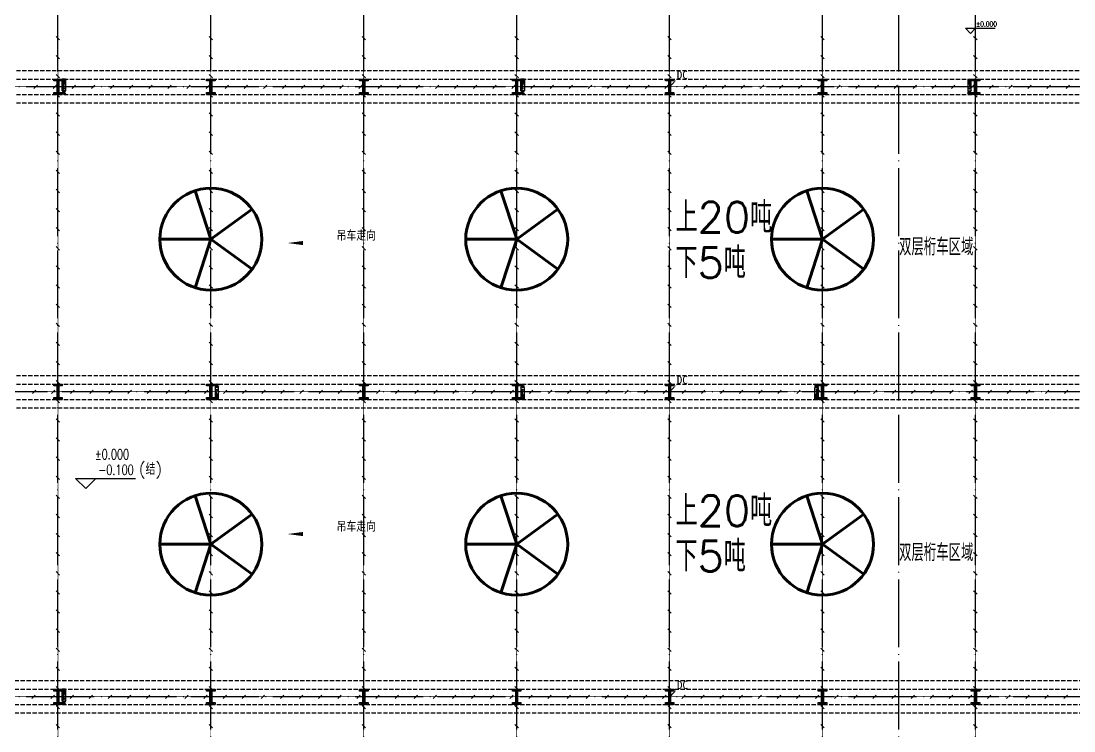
# Model space of a CAD drawing. Extents: x -1396510 to 1250330, y -1892470 to 1623980.
# Drawn here: x -257028 to -195055, y -1630485 to -1588711 of the extents above; entities that cross this region are included whole.
import ezdxf

# ---------------------------------------------------------------- set-up
doc = ezdxf.new("R2010")
doc.units = 0
doc.header["$LTSCALE"] = 1000
doc.header["$MEASUREMENT"] = 0
for name, pattern in [('CENTER2', [1.125, 0.75, -0.125, 0.125, -0.125]), ('DASH', [0.35, 0.25, -0.1]), ('DOTE', [2.42, 2, -0.2, 0.02, -0.2])]:
    doc.linetypes.add(name, pattern=pattern)
for name, color, linetype in [('A-AXIS-DOTE', 14, 'DOTE'), ('A-HATCH-2', 251, 'Continuous'), ('A-LIN-V', 9, 'Continuous'), ('A-WINDOW', 140, 'Continuous'), ('AS-COLN', 6, 'Continuous'), ('LWIRE', 4, 'Continuous'), ('PUB_TEXT', 7, 'Continuous'), ('SB_ZF消火栓', 10, 'Continuous'), ('SB_ZF消火栓M', 10, 'Continuous'), ('SHTLN', 4, 'Continuous'), ('TEL_TEXT', 7, 'Continuous'), ('WIRE-接地', 4, 'Continuous'), ('建-标高', 3, 'Continuous'), ('建-箭头', 3, 'Continuous')]:
    doc.layers.add(name, color=color, linetype=linetype)
doc.layers.add('A-云线2', color=3, linetype='Continuous', plot=False)
doc.layers.add('LG-ZF消防', color=1, linetype='Continuous', lineweight=60)
doc.styles.add('A-STANDARD', font='SIMPLEX', dxfattribs={"bigfont": 'GBCBIG'})
doc.styles.get("Standard").update_dxf_attribs({"font": 'gbenor.shx', "bigfont": 'gbcbig.shx'})
doc.styles.add('宋体', font='')
doc.styles.get('宋体').set_extended_font_data('SimSun')

# ---------------------------------------------------------------- blocks, each defined once
blk = doc.blocks.new('G$C2F382D44')
at = {"color": 0, "style": 'A-STANDARD'}
for s, p in [('上20吨', (-2949, 425)), ('下5吨', (-2952, -2245))]:
    blk.add_text(s, height=1800, dxfattribs=at).set_placement(p)
blk = doc.blocks.new('4324324')
at = {"layer": 'A-HATCH-2', "color": 8, "linetype": 'DASH'}
for p, q in [((-294754, 603720), (-128854, 603720)), ((-294754, 603220), (-128854, 603220)), ((-294754, 602320), (-128854, 602320)), ((-294754, 601820), (-128854, 601820)), ((-294754, 585770), (-128854, 585770)), ((-294754, 585270), (-128854, 585270)), ((-307354, 584370), (-128854, 584370)), ((-307354, 583870), (-128854, 583870)), ((-313054, 567820), (-128854, 567820)), ((-313054, 567320), (-128854, 567320)), ((-313054, 566420), (-128854, 566420)), ((-313054, 565920), (-128854, 565920))]:
    blk.add_line(p, q, dxfattribs=at)
blk = doc.blocks.new('w4324324')
at = {"layer": 'A-HATCH-2', "color": 0, "lineweight": 60}
for q in [(-1694760, 686605), (-1697614, 684532), (-1691907, 684532), (-1696524, 681178), (-1692997, 681178)]:
    blk.add_line((-1694760, 683605), q, dxfattribs=at)
blk.add_circle((-1694760, 683605), 3000, dxfattribs=at)
blk = doc.blocks.new('342343')
at = {"layer": 'A-LIN-V', "color": 8}
for p in [(1048660, 45556), (1066610, 45556), (1048660, 27556), (1066610, 27556), (1048660, 9556), (1066610, 9556)]:
    blk.add_blockref('w4324324', p, dxfattribs=at)
blk = doc.blocks.new('w42343243')
at = {"layer": 'A-HATCH-2', "color": 8}
blk.add_lwpolyline([(-165104, 621070), (-164604, 621070), (-164604, 620958), (-164800, 620958), (-164800, 620282), (-164604, 620282), (-164604, 620170), (-165104, 620170), (-165104, 620282), (-164908, 620282), (-164908, 620958), (-165104, 620958)], close=True, dxfattribs=at)
at = {"layer": 'AS-COLN', "color": 3}
blk.add_lwpolyline([(-165054, 621020), (-164654, 621020), (-164654, 621008), (-164850, 621008), (-164850, 620232), (-164654, 620232), (-164654, 620220), (-165054, 620220), (-165054, 620232), (-164858, 620232), (-164858, 621008), (-165054, 621008)], close=True, dxfattribs=at)
blk = doc.blocks.new('42343')
at = {"layer": 'A-WINDOW'}
for p in [(-90000, -17850), (-81000, -17850), (-72000, -17850), (-63000, -17850), (-54000, -17850), (-45000, -17850), (-36000, -17850), (-90000, -35800), (-81000, -35800), (-72000, -35800), (-63000, -35800), (-54000, -35800), (-45000, -35800), (-36000, -35800), (-90000, -53750), (-81000, -53750), (-72000, -53750), (-63000, -53750), (-54000, -53750), (-45000, -53750), (-36000, -53750)]:
    blk.add_blockref('w42343243', p, dxfattribs=at)
blk = doc.blocks.new('A$C5D961328')
at = {"layer": 'SB_ZF消火栓'}
blk.add_hatch(color=256, dxfattribs=at).paths.add_polyline_path([(0, 40), (700, 40), (700, 240)])
for p, q in [((700, 240), (0, 240)), ((0, 240), (0, 40)), ((700, 240), (0, 40)), ((0, 40), (700, 40)), ((700, 240), (700, 40))]:
    blk.add_line(p, q, dxfattribs=at)
at = {"layer": 'SB_ZF消火栓', "color": 1}
blk.add_circle((140, 140), 32.5, dxfattribs=at)
blk = doc.blocks.new('we42342343234')
at = {"layer": 'LG-ZF消防'}
for centre in [(-254504, 602420), (-227504, 602420), (-201204, 602420), (-245504, 585170), (-227504, 585170), (-210204, 585170), (-254504, 566520)]:
    blk.add_circle(centre, 50, dxfattribs=at)
at = {"layer": 'SB_ZF消火栓M'}
for p, xscale, rotation in [((-254644, 602520), -1, 270), ((-227644, 602520), -1, 270), ((-210064, 585070), -1.000000000000001, 90), ((-254644, 566620), -1, 270)]:
    blk.add_blockref('A$C5D961328', p, dxfattribs=dict(at, xscale=xscale, rotation=rotation))
for p, rotation in [((-201064, 602520), 90), ((-245644, 585070), 270), ((-227644, 585070), 270)]:
    blk.add_blockref('A$C5D961328', p, dxfattribs=dict(at, rotation=rotation))
blk = doc.blocks.new('世赫3#厂房一层0821')
at = {"layer": 'A-AXIS-DOTE', "color": 8, "ltscale": 2}
for p, q in [((58000, -79980), (58000, 5514)), ((67000, -79980), (67000, 5514)), ((76000, -79980), (76000, 5514)), ((85000, -79980), (85000, 5514)), ((94000, -79980), (94000, 5514)), ((103000, -79980), (103000, 5514)), ((107500, -79980), (107500, 5514)), ((112000, -79980), (112000, 5514)), ((190814.2, -17950), (-5155.8, -17950)), ((192904.2, -35900), (-5155.8, -35900)), ((190814.2, -53850), (-5155.8, -53850))]:
    blk.add_line(p, q, dxfattribs=at)
at = {"layer": '建-标高', "color": 8}
for p, q in [((111707.8, -14815), (111407.8, -14515)), ((111407.8, -14515), (113167.8, -14515)), ((111707.8, -14815), (112007.8, -14515)), ((59633.6, -41600), (59033.6, -41000)), ((59033.6, -41000), (62553.6, -41000)), ((59633.6, -41600), (60233.6, -41000))]:
    blk.add_line(p, q, dxfattribs=at)
at = {"layer": '建-箭头', "color": 8}
for points in [[(78412.2, -27150, 0, 0, 0), (71512.2, -27150, 0, 240, 0), (72412.2, -27150, 0, 0, 0)], [(78412.2, -44275, 0, 0, 0), (71512.2, -44275, 0, 240, 0), (72412.2, -44275, 0, 0, 0)]]:
    blk.add_lwpolyline(points, format="xyseb", dxfattribs=at)
at = {"color": 8}
for p in [(97304.2, -26960), (97304.2, -44230)]:
    blk.add_blockref('G$C2F382D44', p, dxfattribs=at)
at = {"layer": 'A-LIN-V', "color": 8, "rotation": 90}
blk.add_blockref('342343', (796160.7, 601225), dxfattribs=at)
at = {"layer": 'A-WINDOW'}
for name in ['42343', '4324324']:
    blk.add_blockref(name, (312854.2, -620720), dxfattribs=at)
at = {"layer": 'SB_ZF消火栓'}
blk.add_blockref('we42342343234', (312854.2, -620720), dxfattribs=at)
at = {"layer": 'PUB_TEXT', "color": 8}
for p in [(107504.8, -27880.8), (107504.8, -45870.8)]:
    blk.add_text('双层桁车区域', height=1012.77, dxfattribs=at).set_placement(p)
at = {"layer": '建-标高', "color": 7, "style": 'A-STANDARD', "width": 0.705882}
for s, height, p in [('%%P0.000', 297.5, (112037.8, -14410)), ('%%P0.000', 595, (60173.6, -39880)), ('-0.100', 595, (60373.6, -40790))]:
    blk.add_text(s, height=height, dxfattribs=at).set_placement(p)
at = {"layer": '建-标高', "color": 7, "style": 'A-STANDARD'}
blk.add_text('(结)', height=675.18, dxfattribs=at).set_placement((62753.6, -40790))
at = {"layer": '建-箭头', "color": 7, "style": 'A-STANDARD'}
for p in [(74399.8, -27003.1), (74399.8, -44128.1)]:
    blk.add_text('吊车走向', height=578.72, dxfattribs=at).set_placement(p)
blk = doc.blocks.new('$TelecSys$00000008')
blk.add_line((0.4, 0.4), (-0.4, -0.4))
blk = doc.blocks.new('$TelecSys$00000079')
for p, q in [((0.7, 0.7), (0, 0)), ((0.1, 0.1), (0.1, 0.1)), ((-0.1, -0.1), (-0.1, -0.1))]:
    blk.add_line(p, q)
at = {"const_width": 0.142}
blk.add_lwpolyline([(-0.07, 0, 1), (0.07, 0, 1)], format="xyb", close=True, dxfattribs=at)
blk.add_solid([(0.63, 0.77), (0.77, 0.63), (1.15, 1.15)])
at = {"width": 0.8, "flags": 9}
blk.add_attdef('A', (0, 0), '', height=0.00002, dxfattribs=at)

msp = doc.modelspace()

# ---------------------------------------------------------------- linework, layer by layer
at = {"layer": 'WIRE-接地', "linetype": 'CENTER2', "const_width": 35}
for points in [[(-254858.2, -1574624), (-254858.2, -1646424)], [(-245858.2, -1574624), (-245858.2, -1646424)], [(-236858.2, -1574624), (-236858.2, -1646424)], [(-227858.2, -1574624), (-227858.2, -1646424)], [(-218858.2, -1574624), (-218858.2, -1646424)], [(-209858.2, -1574624), (-209858.2, -1646424)], [(-200858.2, -1574624), (-200858.2, -1646424)], [(-301358.2, -1592574), (-128850.2, -1592574)], [(-128850.2, -1610524), (-307170, -1610524)], [(-312858.2, -1628474), (-128850.2, -1628474)]]:
    msp.add_lwpolyline(points, dxfattribs=at)

# ---------------------------------------------------------------- block references
at = {"layer": 'A-云线2'}
msp.add_blockref('世赫3#厂房一层0821', (-312854.2, -1574624), dxfattribs=at)
at = {"layer": 'LWIRE', "xscale": -350, "yscale": 350, "zscale": 350, "rotation": 270}
for p in [(-218858.2, -1592574), (-218858.2, -1610524), (-218850.2, -1628474)]:
    msp.add_blockref('$TelecSys$00000079', p, dxfattribs=at)
at = {"layer": 'SHTLN', "xscale": 250, "yscale": 250, "zscale": 250}
for p, rotation in [((-254858.2, -1589711.5), 269.9999999999998), ((-245858.2, -1589711.5), 269.9999999999998), ((-236858.2, -1589711.5), 269.9999999999998), ((-227858.2, -1589711.5), 269.9999999999998), ((-218858.2, -1589711.5), 269.9999999999998), ((-209858.2, -1589711.5), 269.9999999999998), ((-200858.2, -1589711.5), 269.9999999999998), ((-254858.2, -1590836.5), 269.9999999999998), ((-245858.2, -1590836.5), 269.9999999999998), ((-236858.2, -1590836.5), 269.9999999999998), ((-227858.2, -1590836.5), 269.9999999999998), ((-218858.2, -1590836.5), 269.9999999999998), ((-209858.2, -1590836.5), 269.9999999999998), ((-200858.2, -1590836.5), 269.9999999999998), ((-254858.2, -1591961.5), 269.9999999999998), ((-245858.2, -1591961.5), 269.9999999999998), ((-236858.2, -1591961.5), 269.9999999999998), ((-227858.2, -1591961.5), 269.9999999999998), ((-218858.2, -1591961.5), 269.9999999999998), ((-209858.2, -1591961.5), 269.9999999999998), ((-200858.2, -1591961.5), 269.9999999999998), ((-256166.7, -1592574), 359.9999999999997), ((-255041.7, -1592574), 359.9999999999997), ((-253916.7, -1592574), 359.9999999999997), ((-252791.7, -1592574), 359.9999999999997), ((-251666.7, -1592574), 359.9999999999997), ((-250541.7, -1592574), 359.9999999999997), ((-249416.7, -1592574), 359.9999999999997), ((-248291.7, -1592574), 359.9999999999997), ((-247166.7, -1592574), 359.9999999999997), ((-246041.7, -1592574), 359.9999999999997), ((-244916.7, -1592574), 359.9999999999997), ((-243791.7, -1592574), 359.9999999999997), ((-242666.7, -1592574), 359.9999999999997), ((-241541.7, -1592574), 359.9999999999997), ((-240416.7, -1592574), 359.9999999999997), ((-239291.7, -1592574), 359.9999999999997), ((-238166.7, -1592574), 359.9999999999997), ((-237041.7, -1592574), 359.9999999999997), ((-235916.7, -1592574), 359.9999999999997), ((-234791.7, -1592574), 359.9999999999997), ((-233666.7, -1592574), 359.9999999999997), ((-232541.7, -1592574), 359.9999999999997), ((-231416.7, -1592574), 359.9999999999997), ((-230291.7, -1592574), 359.9999999999997), ((-229166.7, -1592574), 359.9999999999997), ((-228041.7, -1592574), 359.9999999999997), ((-226916.7, -1592574), 359.9999999999997), ((-225791.7, -1592574), 359.9999999999997), ((-224666.7, -1592574), 359.9999999999997), ((-223541.7, -1592574), 359.9999999999997), ((-222416.7, -1592574), 359.9999999999997), ((-221291.7, -1592574), 359.9999999999997), ((-220166.7, -1592574), 359.9999999999997), ((-219041.7, -1592574), 359.9999999999997), ((-217916.7, -1592574), 359.9999999999997), ((-216791.7, -1592574), 359.9999999999997), ((-215666.7, -1592574), 359.9999999999997), ((-214541.7, -1592574), 359.9999999999997), ((-213416.7, -1592574), 359.9999999999997), ((-212291.7, -1592574), 359.9999999999997), ((-211166.7, -1592574), 359.9999999999997), ((-210041.7, -1592574), 359.9999999999997), ((-208916.7, -1592574), 359.9999999999997), ((-207791.7, -1592574), 359.9999999999997), ((-206666.7, -1592574), 359.9999999999997), ((-205541.7, -1592574), 359.9999999999997), ((-204416.7, -1592574), 359.9999999999997), ((-203291.7, -1592574), 359.9999999999997), ((-202166.7, -1592574), 359.9999999999997), ((-201041.7, -1592574), 359.9999999999997), ((-199916.7, -1592574), 359.9999999999997), ((-198791.7, -1592574), 359.9999999999997), ((-197666.7, -1592574), 359.9999999999997), ((-196541.7, -1592574), 359.9999999999997), ((-195416.7, -1592574), 359.9999999999997), ((-254858.2, -1593086.5), 269.9999999999998), ((-245858.2, -1593086.5), 269.9999999999998), ((-236858.2, -1593086.5), 269.9999999999998), ((-227858.2, -1593086.5), 269.9999999999998), ((-218858.2, -1593086.5), 269.9999999999998), ((-209858.2, -1593086.5), 269.9999999999998), ((-200858.2, -1593086.5), 269.9999999999998), ((-254858.2, -1594211.5), 269.9999999999998), ((-245858.2, -1594211.5), 269.9999999999998), ((-236858.2, -1594211.5), 269.9999999999998), ((-227858.2, -1594211.5), 269.9999999999998), ((-218858.2, -1594211.5), 269.9999999999998), ((-209858.2, -1594211.5), 269.9999999999998), ((-200858.2, -1594211.5), 269.9999999999998), ((-254858.2, -1595336.5), 269.9999999999998), ((-245858.2, -1595336.5), 269.9999999999998), ((-236858.2, -1595336.5), 269.9999999999998), ((-227858.2, -1595336.5), 269.9999999999998), ((-218858.2, -1595336.5), 269.9999999999998), ((-209858.2, -1595336.5), 269.9999999999998), ((-200858.2, -1595336.5), 269.9999999999998), ((-254858.2, -1596461.5), 269.9999999999998), ((-245858.2, -1596461.5), 269.9999999999998), ((-236858.2, -1596461.5), 269.9999999999998), ((-227858.2, -1596461.5), 269.9999999999998), ((-218858.2, -1596461.5), 269.9999999999998), ((-209858.2, -1596461.5), 269.9999999999998), ((-200858.2, -1596461.5), 269.9999999999998), ((-254858.2, -1597586.5), 269.9999999999998), ((-245858.2, -1597586.5), 269.9999999999998), ((-236858.2, -1597586.5), 269.9999999999998), ((-227858.2, -1597586.5), 269.9999999999998), ((-218858.2, -1597586.5), 269.9999999999998), ((-209858.2, -1597586.5), 269.9999999999998), ((-200858.2, -1597586.5), 269.9999999999998), ((-254858.2, -1598711.5), 269.9999999999998), ((-245858.2, -1598711.5), 269.9999999999998), ((-236858.2, -1598711.5), 269.9999999999998), ((-227858.2, -1598711.5), 269.9999999999998), ((-218858.2, -1598711.5), 269.9999999999998), ((-209858.2, -1598711.5), 269.9999999999998), ((-200858.2, -1598711.5), 269.9999999999998), ((-254858.2, -1599836.5), 269.9999999999998), ((-245858.2, -1599836.5), 269.9999999999998), ((-236858.2, -1599836.5), 269.9999999999998), ((-227858.2, -1599836.5), 269.9999999999998), ((-218858.2, -1599836.5), 269.9999999999998), ((-209858.2, -1599836.5), 269.9999999999998), ((-200858.2, -1599836.5), 269.9999999999998), ((-254858.2, -1600961.5), 269.9999999999998), ((-245858.2, -1600961.5), 269.9999999999998), ((-236858.2, -1600961.5), 269.9999999999998), ((-227858.2, -1600961.5), 269.9999999999998), ((-218858.2, -1600961.5), 269.9999999999998), ((-209858.2, -1600961.5), 269.9999999999998), ((-200858.2, -1600961.5), 269.9999999999998), ((-254858.2, -1602086.5), 269.9999999999998), ((-245858.2, -1602086.5), 269.9999999999998), ((-236858.2, -1602086.5), 269.9999999999998), ((-227858.2, -1602086.5), 269.9999999999998), ((-218858.2, -1602086.5), 269.9999999999998), ((-209858.2, -1602086.5), 269.9999999999998), ((-200858.2, -1602086.5), 269.9999999999998), ((-254858.2, -1603211.5), 269.9999999999998), ((-245858.2, -1603211.5), 269.9999999999998), ((-236858.2, -1603211.5), 269.9999999999998), ((-227858.2, -1603211.5), 269.9999999999998), ((-218858.2, -1603211.5), 269.9999999999998), ((-209858.2, -1603211.5), 269.9999999999998), ((-200858.2, -1603211.5), 269.9999999999998), ((-254858.2, -1604336.5), 269.9999999999998), ((-245858.2, -1604336.5), 269.9999999999998), ((-236858.2, -1604336.5), 269.9999999999998), ((-227858.2, -1604336.5), 269.9999999999998), ((-218858.2, -1604336.5), 269.9999999999998), ((-209858.2, -1604336.5), 269.9999999999998), ((-200858.2, -1604336.5), 269.9999999999998), ((-254858.2, -1605461.5), 269.9999999999998), ((-245858.2, -1605461.5), 269.9999999999998), ((-236858.2, -1605461.5), 269.9999999999998), ((-227858.2, -1605461.5), 269.9999999999998), ((-218858.2, -1605461.5), 269.9999999999998), ((-209858.2, -1605461.5), 269.9999999999998), ((-200858.2, -1605461.5), 269.9999999999998), ((-254858.2, -1606586.5), 269.9999999999998), ((-245858.2, -1606586.5), 269.9999999999998), ((-236858.2, -1606586.5), 269.9999999999998), ((-227858.2, -1606586.5), 269.9999999999998), ((-218858.2, -1606586.5), 269.9999999999998), ((-209858.2, -1606586.5), 269.9999999999998), ((-200858.2, -1606586.5), 269.9999999999998), ((-254858.2, -1607711.5), 269.9999999999998), ((-245858.2, -1607711.5), 269.9999999999998), ((-236858.2, -1607711.5), 269.9999999999998), ((-227858.2, -1607711.5), 269.9999999999998), ((-218858.2, -1607711.5), 269.9999999999998), ((-209858.2, -1607711.5), 269.9999999999998), ((-200858.2, -1607711.5), 269.9999999999998), ((-254858.2, -1608836.5), 269.9999999999998), ((-245858.2, -1608836.5), 269.9999999999998), ((-236858.2, -1608836.5), 269.9999999999998), ((-227858.2, -1608836.5), 269.9999999999998), ((-218858.2, -1608836.5), 269.9999999999998), ((-209858.2, -1608836.5), 269.9999999999998), ((-200858.2, -1608836.5), 269.9999999999998), ((-254858.2, -1609961.5), 269.9999999999998), ((-245858.2, -1609961.5), 269.9999999999998), ((-236858.2, -1609961.5), 269.9999999999998), ((-227858.2, -1609961.5), 269.9999999999998), ((-218858.2, -1609961.5), 269.9999999999998), ((-209858.2, -1609961.5), 269.9999999999998), ((-200858.2, -1609961.5), 269.9999999999998), ((-256260.1, -1610524), 180), ((-255135.1, -1610524), 180), ((-254010.1, -1610524), 180), ((-252885.1, -1610524), 180), ((-251760.1, -1610524), 180), ((-250635.1, -1610524), 180), ((-249510.1, -1610524), 180), ((-248385.1, -1610524), 180), ((-247260.1, -1610524), 180), ((-246135.1, -1610524), 180), ((-245010.1, -1610524), 180), ((-243885.1, -1610524), 180), ((-242760.1, -1610524), 180), ((-241635.1, -1610524), 180), ((-240510.1, -1610524), 180), ((-239385.1, -1610524), 180), ((-238260.1, -1610524), 180), ((-237135.1, -1610524), 180), ((-236010.1, -1610524), 180), ((-234885.1, -1610524), 180), ((-233760.1, -1610524), 180), ((-232635.1, -1610524), 180), ((-231510.1, -1610524), 180), ((-230385.1, -1610524), 180), ((-229260.1, -1610524), 180), ((-228135.1, -1610524), 180), ((-227010.1, -1610524), 180), ((-225885.1, -1610524), 180), ((-224760.1, -1610524), 180), ((-223635.1, -1610524), 180), ((-222510.1, -1610524), 180), ((-221385.1, -1610524), 180), ((-220260.1, -1610524), 180), ((-219135.1, -1610524), 180), ((-218010.1, -1610524), 180), ((-216885.1, -1610524), 180), ((-215760.1, -1610524), 180), ((-214635.1, -1610524), 180), ((-213510.1, -1610524), 180), ((-212385.1, -1610524), 180), ((-211260.1, -1610524), 180), ((-210135.1, -1610524), 180), ((-209010.1, -1610524), 180), ((-207885.1, -1610524), 180), ((-206760.1, -1610524), 180), ((-205635.1, -1610524), 180), ((-204510.1, -1610524), 180), ((-203385.1, -1610524), 180), ((-202260.1, -1610524), 180), ((-201135.1, -1610524), 180), ((-200010.1, -1610524), 180), ((-198885.1, -1610524), 180), ((-197760.1, -1610524), 180), ((-196635.1, -1610524), 180), ((-195510.1, -1610524), 180), ((-254858.2, -1611086.5), 269.9999999999998), ((-245858.2, -1611086.5), 269.9999999999998), ((-236858.2, -1611086.5), 269.9999999999998), ((-227858.2, -1611086.5), 269.9999999999998), ((-218858.2, -1611086.5), 269.9999999999998), ((-209858.2, -1611086.5), 269.9999999999998), ((-200858.2, -1611086.5), 269.9999999999998), ((-254858.2, -1612211.5), 269.9999999999998), ((-245858.2, -1612211.5), 269.9999999999998), ((-236858.2, -1612211.5), 269.9999999999998), ((-227858.2, -1612211.5), 269.9999999999998), ((-218858.2, -1612211.5), 269.9999999999998), ((-209858.2, -1612211.5), 269.9999999999998), ((-200858.2, -1612211.5), 269.9999999999998), ((-254858.2, -1613336.5), 269.9999999999998), ((-245858.2, -1613336.5), 269.9999999999998), ((-236858.2, -1613336.5), 269.9999999999998), ((-227858.2, -1613336.5), 269.9999999999998), ((-218858.2, -1613336.5), 269.9999999999998), ((-209858.2, -1613336.5), 269.9999999999998), ((-200858.2, -1613336.5), 269.9999999999998), ((-254858.2, -1614461.5), 269.9999999999998), ((-245858.2, -1614461.5), 269.9999999999998), ((-236858.2, -1614461.5), 269.9999999999998), ((-227858.2, -1614461.5), 269.9999999999998), ((-218858.2, -1614461.5), 269.9999999999998), ((-209858.2, -1614461.5), 269.9999999999998), ((-200858.2, -1614461.5), 269.9999999999998), ((-254858.2, -1615586.5), 269.9999999999998), ((-245858.2, -1615586.5), 269.9999999999998), ((-236858.2, -1615586.5), 269.9999999999998), ((-227858.2, -1615586.5), 269.9999999999998), ((-218858.2, -1615586.5), 269.9999999999998), ((-209858.2, -1615586.5), 269.9999999999998), ((-200858.2, -1615586.5), 269.9999999999998), ((-254858.2, -1616711.5), 269.9999999999998), ((-245858.2, -1616711.5), 269.9999999999998), ((-236858.2, -1616711.5), 269.9999999999998), ((-227858.2, -1616711.5), 269.9999999999998), ((-218858.2, -1616711.5), 269.9999999999998), ((-209858.2, -1616711.5), 269.9999999999998), ((-200858.2, -1616711.5), 269.9999999999998), ((-254858.2, -1617836.5), 269.9999999999998), ((-245858.2, -1617836.5), 269.9999999999998), ((-236858.2, -1617836.5), 269.9999999999998), ((-227858.2, -1617836.5), 269.9999999999998), ((-218858.2, -1617836.5), 269.9999999999998), ((-209858.2, -1617836.5), 269.9999999999998), ((-200858.2, -1617836.5), 269.9999999999998), ((-254858.2, -1618961.5), 269.9999999999998), ((-245858.2, -1618961.5), 269.9999999999998), ((-236858.2, -1618961.5), 269.9999999999998), ((-227858.2, -1618961.5), 269.9999999999998), ((-218858.2, -1618961.5), 269.9999999999998), ((-209858.2, -1618961.5), 269.9999999999998), ((-200858.2, -1618961.5), 269.9999999999998), ((-254858.2, -1620086.5), 269.9999999999998), ((-245858.2, -1620086.5), 269.9999999999998), ((-236858.2, -1620086.5), 269.9999999999998), ((-227858.2, -1620086.5), 269.9999999999998), ((-218858.2, -1620086.5), 269.9999999999998), ((-209858.2, -1620086.5), 269.9999999999998), ((-200858.2, -1620086.5), 269.9999999999998), ((-254858.2, -1621211.5), 269.9999999999998), ((-245858.2, -1621211.5), 269.9999999999998), ((-236858.2, -1621211.5), 269.9999999999998), ((-227858.2, -1621211.5), 269.9999999999998), ((-218858.2, -1621211.5), 269.9999999999998), ((-209858.2, -1621211.5), 269.9999999999998), ((-200858.2, -1621211.5), 269.9999999999998), ((-254858.2, -1622336.5), 269.9999999999998), ((-245858.2, -1622336.5), 269.9999999999998), ((-236858.2, -1622336.5), 269.9999999999998), ((-227858.2, -1622336.5), 269.9999999999998), ((-218858.2, -1622336.5), 269.9999999999998), ((-209858.2, -1622336.5), 269.9999999999998), ((-200858.2, -1622336.5), 269.9999999999998), ((-254858.2, -1623461.5), 269.9999999999998), ((-245858.2, -1623461.5), 269.9999999999998), ((-236858.2, -1623461.5), 269.9999999999998), ((-227858.2, -1623461.5), 269.9999999999998), ((-218858.2, -1623461.5), 269.9999999999998), ((-209858.2, -1623461.5), 269.9999999999998), ((-200858.2, -1623461.5), 269.9999999999998), ((-254858.2, -1624586.5), 269.9999999999998), ((-245858.2, -1624586.5), 269.9999999999998), ((-236858.2, -1624586.5), 269.9999999999998), ((-227858.2, -1624586.5), 269.9999999999998), ((-218858.2, -1624586.5), 269.9999999999998), ((-209858.2, -1624586.5), 269.9999999999998), ((-200858.2, -1624586.5), 269.9999999999998), ((-254858.2, -1625711.5), 269.9999999999998), ((-245858.2, -1625711.5), 269.9999999999998), ((-236858.2, -1625711.5), 269.9999999999998), ((-227858.2, -1625711.5), 269.9999999999998), ((-218858.2, -1625711.5), 269.9999999999998), ((-209858.2, -1625711.5), 269.9999999999998), ((-200858.2, -1625711.5), 269.9999999999998), ((-254858.2, -1626836.5), 269.9999999999998), ((-245858.2, -1626836.5), 269.9999999999998), ((-236858.2, -1626836.5), 269.9999999999998), ((-227858.2, -1626836.5), 269.9999999999998), ((-218858.2, -1626836.5), 269.9999999999998), ((-209858.2, -1626836.5), 269.9999999999998), ((-200858.2, -1626836.5), 269.9999999999998), ((-254858.2, -1627961.5), 269.9999999999998), ((-245858.2, -1627961.5), 269.9999999999998), ((-236858.2, -1627961.5), 269.9999999999998), ((-227858.2, -1627961.5), 269.9999999999998), ((-218858.2, -1627961.5), 269.9999999999998), ((-209858.2, -1627961.5), 269.9999999999998), ((-200858.2, -1627961.5), 269.9999999999998), ((-256291.7, -1628474), 359.9999999999998), ((-255166.7, -1628474), 359.9999999999998), ((-254041.7, -1628474), 359.9999999999998), ((-252916.7, -1628474), 359.9999999999998), ((-251791.7, -1628474), 359.9999999999998), ((-250666.7, -1628474), 359.9999999999998), ((-249541.7, -1628474), 359.9999999999998), ((-248416.7, -1628474), 359.9999999999998), ((-247291.7, -1628474), 359.9999999999998), ((-246166.7, -1628474), 359.9999999999998), ((-245041.7, -1628474), 359.9999999999998), ((-243916.7, -1628474), 359.9999999999998), ((-242791.7, -1628474), 359.9999999999998), ((-241666.7, -1628474), 359.9999999999998), ((-240541.7, -1628474), 359.9999999999998), ((-239416.7, -1628474), 359.9999999999998), ((-238291.7, -1628474), 359.9999999999998), ((-237166.7, -1628474), 359.9999999999998), ((-236041.7, -1628474), 359.9999999999998), ((-234916.7, -1628474), 359.9999999999998), ((-233791.7, -1628474), 359.9999999999998), ((-232666.7, -1628474), 359.9999999999998), ((-231541.7, -1628474), 359.9999999999998), ((-230416.7, -1628474), 359.9999999999998), ((-229291.7, -1628474), 359.9999999999998), ((-228166.7, -1628474), 359.9999999999998), ((-227041.7, -1628474), 359.9999999999998), ((-225916.7, -1628474), 359.9999999999998), ((-224791.7, -1628474), 359.9999999999998), ((-223666.7, -1628474), 359.9999999999998), ((-222541.7, -1628474), 359.9999999999998), ((-221416.7, -1628474), 359.9999999999998), ((-220291.7, -1628474), 359.9999999999998), ((-219166.7, -1628474), 359.9999999999998), ((-218041.7, -1628474), 359.9999999999998), ((-216916.7, -1628474), 359.9999999999998), ((-215791.7, -1628474), 359.9999999999998), ((-214666.7, -1628474), 359.9999999999998), ((-213541.7, -1628474), 359.9999999999998), ((-212416.7, -1628474), 359.9999999999998), ((-211291.7, -1628474), 359.9999999999998), ((-210166.7, -1628474), 359.9999999999998), ((-209041.7, -1628474), 359.9999999999998), ((-207916.7, -1628474), 359.9999999999998), ((-206791.7, -1628474), 359.9999999999998), ((-205666.7, -1628474), 359.9999999999998), ((-204541.7, -1628474), 359.9999999999998), ((-203416.7, -1628474), 359.9999999999998), ((-202291.7, -1628474), 359.9999999999998), ((-201166.7, -1628474), 359.9999999999998), ((-200041.7, -1628474), 359.9999999999998), ((-198916.7, -1628474), 359.9999999999998), ((-197791.7, -1628474), 359.9999999999998), ((-196666.7, -1628474), 359.9999999999998), ((-195541.7, -1628474), 359.9999999999998), ((-254858.2, -1629086.5), 269.9999999999998), ((-245858.2, -1629086.5), 269.9999999999998), ((-236858.2, -1629086.5), 269.9999999999998), ((-227858.2, -1629086.5), 269.9999999999998), ((-218858.2, -1629086.5), 269.9999999999998), ((-209858.2, -1629086.5), 269.9999999999998), ((-200858.2, -1629086.5), 269.9999999999998), ((-254858.2, -1630211.5), 269.9999999999998), ((-245858.2, -1630211.5), 269.9999999999998), ((-236858.2, -1630211.5), 269.9999999999998), ((-227858.2, -1630211.5), 269.9999999999998), ((-218858.2, -1630211.5), 269.9999999999998), ((-209858.2, -1630211.5), 269.9999999999998), ((-200858.2, -1630211.5), 269.9999999999998)]:
    msp.add_blockref('$TelecSys$00000008', p, dxfattribs=dict(at, rotation=rotation))

# ---------------------------------------------------------------- texts
at = {"layer": 'TEL_TEXT', "style": '宋体'}
for p in [(-218431.8, -1592116.1), (-218431.8, -1610066.1), (-218423.8, -1628016.1)]:
    msp.add_text('DC', height=478.48, dxfattribs=at).set_placement(p)

doc.saveas('drawing.dxf')
